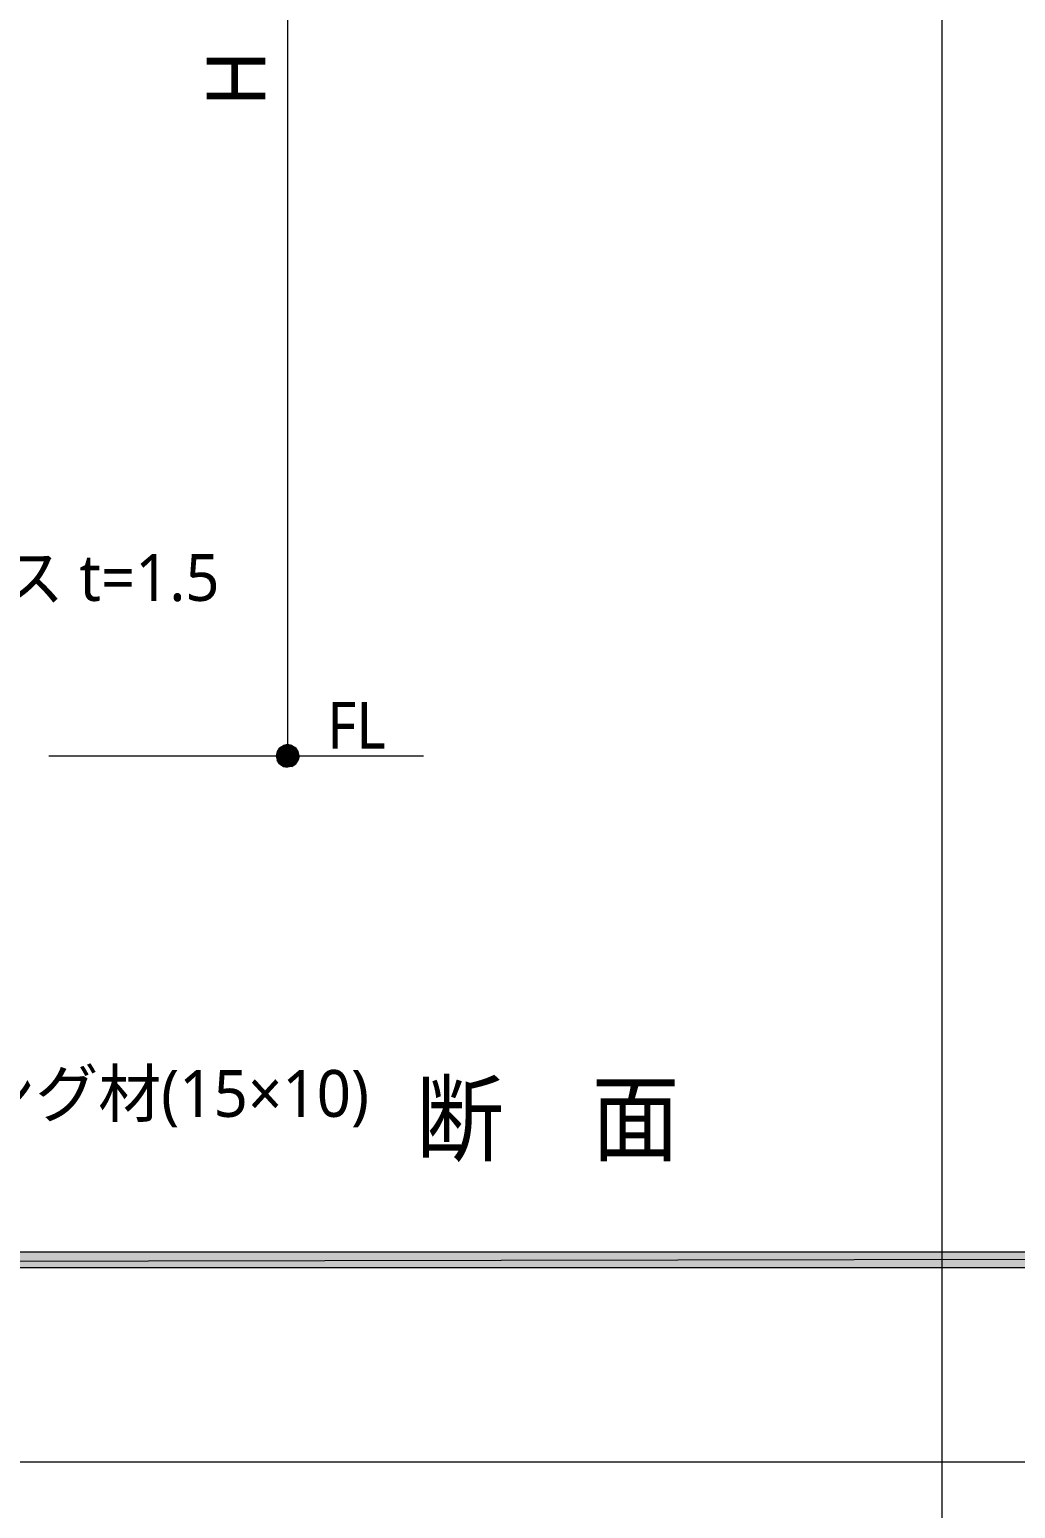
# Model space of a CAD drawing. Header units: millimetres. Extents: x 0 to 420, y 0 to 297.
# Drawn here: x 169.7 to 213.4, y 154.9 to 220.6 of the extents above; entities that cross this region are included whole.
import ezdxf
from ezdxf.enums import TextEntityAlignment as Align

# ---------------------------------------------------------------- set-up
doc = ezdxf.new("R2010")
doc.units = ezdxf.units.MM
doc.styles.add('kst32b', font='NotoSansJP-Variable.ttf')

msp = doc.modelspace()

# ---------------------------------------------------------------- hatches: boundary and pattern name
msp.add_hatch(color=7).paths.add_polyline_path([(180.658, 188.531), (180.615, 188.341), (181.123, 188.341), (180.658, 188.531)])
h = msp.add_hatch(color=7)
h.paths.add_polyline_path([(181.123, 188.849), (180.933, 188.807), (181.123, 188.341), (181.123, 188.849)])
h.paths.add_polyline_path([(180.933, 188.807), (181.123, 188.341), (180.763, 188.701), (180.933, 188.807)])
h.paths.add_polyline_path([(181.123, 188.341), (180.763, 188.701), (180.658, 188.531), (181.123, 188.341)])
h = msp.add_hatch(color=7)
h.paths.add_polyline_path([(181.589, 188.531), (181.483, 188.701), (181.123, 188.341), (181.589, 188.531)])
h.paths.add_polyline_path([(181.483, 188.701), (181.123, 188.341), (181.314, 188.807), (181.483, 188.701)])
h.paths.add_polyline_path([(181.123, 188.341), (181.314, 188.807), (181.123, 188.849), (181.123, 188.341)])
h = msp.add_hatch(color=7)
h.paths.add_polyline_path([(181.483, 187.981), (181.589, 188.15), (181.123, 188.341), (181.483, 187.981)])
h.paths.add_polyline_path([(181.589, 188.15), (181.123, 188.341), (181.631, 188.341), (181.589, 188.15)])
h.paths.add_polyline_path([(181.123, 188.341), (181.631, 188.341), (181.589, 188.531), (181.123, 188.341)])
h = msp.add_hatch(color=7)
h.paths.add_polyline_path([(180.615, 188.341), (180.658, 188.15), (181.123, 188.341), (180.615, 188.341)])
h.paths.add_polyline_path([(180.658, 188.15), (181.123, 188.341), (180.763, 187.981), (180.658, 188.15)])
h.paths.add_polyline_path([(181.123, 188.341), (180.763, 187.981), (180.933, 187.875), (181.123, 188.341)])
h = msp.add_hatch(color=7)
h.paths.add_polyline_path([(180.933, 187.875), (181.123, 187.833), (181.123, 188.341), (180.933, 187.875)])
h.paths.add_polyline_path([(181.123, 187.833), (181.123, 188.341), (181.314, 187.875), (181.123, 187.833)])
h.paths.add_polyline_path([(181.123, 188.341), (181.314, 187.875), (181.483, 187.981), (181.123, 188.341)])
h = msp.add_hatch(color=7)
h.paths.add_polyline_path([(394.166, 165.629), (394.166, 166.328), (26.183, 165.629), (394.166, 165.629)])
h.paths.add_polyline_path([(394.166, 166.328), (26.183, 165.629), (26.183, 166.328), (394.166, 166.328)])

# ---------------------------------------------------------------- linework, layer by layer
at = {"lineweight": 13}
for points in [[(210.164, 285.983), (210.164, 45.995)], [(181.123, 247.565), (181.123, 188.341)], [(170.519, 188.341), (187.156, 188.341)], [(394.166, 156.993), (26.183, 156.993)]]:
    msp.add_lwpolyline(points, dxfattribs=at)
at = {"lineweight": 0}
for points in [[(180.658, 188.531), (180.615, 188.341), (181.123, 188.341)], [(181.123, 188.341), (180.763, 188.701), (180.658, 188.531)], [(180.933, 188.807), (181.123, 188.341), (180.763, 188.701)], [(181.123, 188.849), (180.933, 188.807), (181.123, 188.341)], [(181.123, 188.341), (181.314, 188.807), (181.123, 188.849)], [(181.483, 188.701), (181.123, 188.341), (181.314, 188.807)], [(181.589, 188.531), (181.483, 188.701), (181.123, 188.341)], [(181.123, 188.341), (181.631, 188.341), (181.589, 188.531)], [(180.615, 188.341), (180.658, 188.15), (181.123, 188.341)], [(180.658, 188.15), (181.123, 188.341), (180.763, 187.981)], [(181.123, 188.341), (180.763, 187.981), (180.933, 187.875)], [(180.933, 187.875), (181.123, 187.833), (181.123, 188.341)], [(181.123, 187.833), (181.123, 188.341), (181.314, 187.875)], [(181.123, 188.341), (181.314, 187.875), (181.483, 187.981)], [(181.483, 187.981), (181.589, 188.15), (181.123, 188.341)], [(181.589, 188.15), (181.123, 188.341), (181.631, 188.341)], [(394.166, 165.629), (394.166, 166.328), (26.183, 165.629)], [(394.166, 166.328), (26.183, 165.629), (26.183, 166.328)]]:
    msp.add_lwpolyline(points, close=True, dxfattribs=at)

# ---------------------------------------------------------------- texts
at = {"style": 'kst32b'}
msp.add_text('H', height=2.599, rotation=90, dxfattribs=at).set_placement((180.128, 217.149))
for s, height, p, p2 in [('ステンレス t=1.5', 2.07913, (157.311, 195.22), (178.102, 195.22)), ('FL', 2.0791, (182.88, 188.658), (185.479, 188.658)), ('シーリング材(15×10)', 2.07913, (158.75, 172.318), (184.739, 172.318)), ('断\u3000面', 3.1187, (186.817, 170.688), (198.512, 170.688))]:
    msp.add_text(s, height=height, dxfattribs=at).set_placement(p, p2, align=Align.FIT)

doc.saveas('drawing.dxf')
